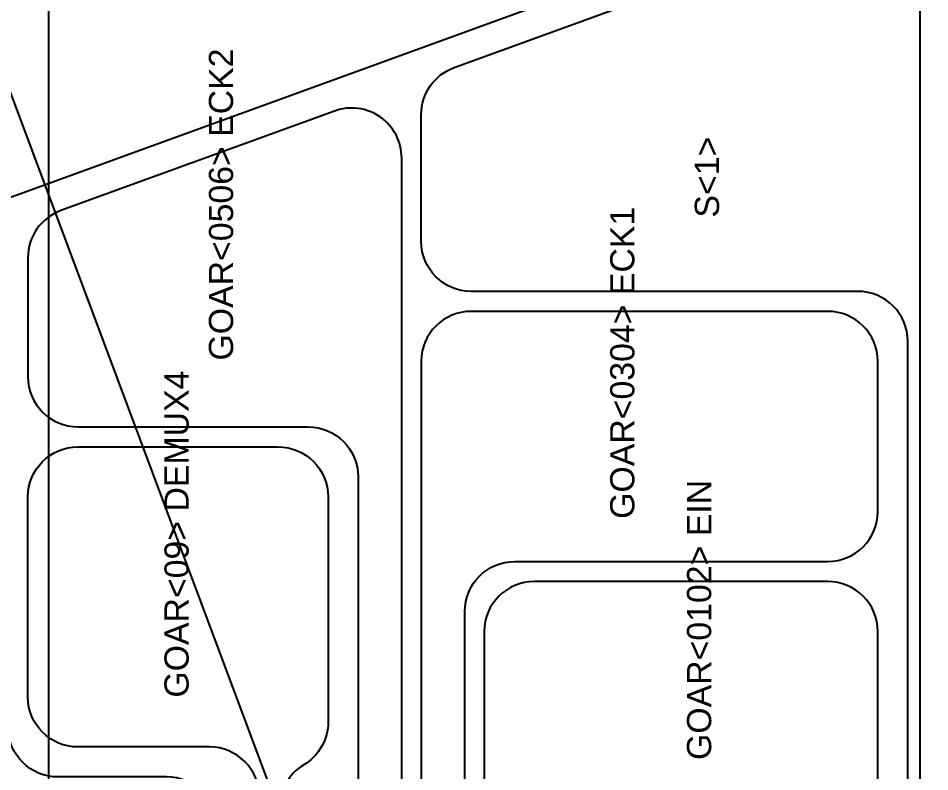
# Model space of a CAD drawing. Extents: x 10 to 206, y -65 to 73.
# Drawn here: x 57.115 to 58.026, y 34.636 to 35.389 of the extents above; entities that cross this region are included whole.
import ezdxf
from ezdxf.enums import TextEntityAlignment as Align

# ---------------------------------------------------------------- set-up
doc = ezdxf.new("R2010")
doc.units = 0
doc.header["$LTSCALE"] = 0.5
for name, color, linetype in [('01 Copper', 3, 'Continuous'), ('08 Dimension&pin assignment', 7, 'Continuous'), ('10 Punch', 2, 'Continuous')]:
    doc.layers.add(name, color=color, linetype=linetype)
doc.layers.add('14 OL name', color=220, linetype='Continuous', lineweight=0)
doc.styles.add('MBC_Arial_Font', font='arial.ttf')
doc.styles.get("Standard").update_dxf_attribs({"font": 'romans.shx', "width": 0.75, "bigfont": 'AllInOneBig.shx'})
doc.dimstyles.new('ISO-25', dxfattribs={"dimtxt": 0.5, "dimasz": 0.8, "dimexe": 0.1, "dimexo": 0.1, "dimgap": 0.1, "dimtad": 1, "dimdec": 3, "dimzin": 1, "dimdsep": 46, "dimtxsty": 'Standard', "dimcen": 0.5, "dimadec": 0, "dimazin": 0, "dimtfac": 1, "dimtdec": 3, "dimtmove": 0, "dimatfit": 3, "dimfxl": 0, "dimarcsym": 0})

# ---------------------------------------------------------------- blocks, each defined once
blk = doc.blocks.new('*D626')
at = {"layer": '08 Dimension&pin assignment', "color": 0, "lineweight": -2, "transparency": 16777216}
for p, q in [((47.83446, 43.08346), (54.20232, 43.08346)), ((54.20232, 43.08346), (56.60146, 36.6674)), ((58.63286, 31.23478), (56.88165, 35.91808)), ((58.91306, 30.48545), (59.19325, 29.73613))]:
    blk.add_line(p, q, dxfattribs=at)
at = {"layer": '08 Dimension&pin assignment', "color": 0, "transparency": 16777216}
for points in [[(56.72635, 36.7141), (56.47657, 36.62071), (56.88165, 35.91808)], [(59.03794, 30.53215), (58.78817, 30.43876), (58.63286, 31.23478)]]:
    blk.add_solid(points, dxfattribs=at)
at = {"layer": '08 Dimension&pin assignment', "color": 0, "transparency": 16777216, "insert": (50.96839, 43.56441), "char_height": 0.5, "attachment_point": 5}
blk.add_mtext('∅5.000(Tape NG hole)', dxfattribs=at)
blk = doc.blocks.new('*D629')
at = {"layer": '08 Dimension&pin assignment', "color": 0, "lineweight": -2, "transparency": 16777216}
for p, q in [((55.64226, 35.31245), (55.64226, 51.90143)), ((68.57226, 35.31245), (68.57226, 51.90143)), ((56.44226, 51.80143), (67.77226, 51.80143))]:
    blk.add_line(p, q, dxfattribs=at)
at = {"layer": '08 Dimension&pin assignment', "color": 0, "transparency": 16777216}
for points in [[(56.44226, 51.93476), (56.44226, 51.6681), (55.64226, 51.80143)], [(67.77226, 51.93476), (67.77226, 51.6681), (68.57226, 51.80143)]]:
    blk.add_solid(points, dxfattribs=at)
at = {"layer": '08 Dimension&pin assignment', "color": 0, "transparency": 16777216, "insert": (62.10726, 52.28238), "char_height": 0.5, "attachment_point": 5}
blk.add_mtext('12.930±0.1(Cutline)', dxfattribs=at)
blk = doc.blocks.new('*D632')
at = {"layer": '08 Dimension&pin assignment', "color": 0, "lineweight": -2, "transparency": 16777216}
for p, q in [((86.59476, 34.37643), (86.59476, 45.03289)), ((57.85726, 33.57643), (86.69476, 33.57643)), ((79.69476, 33.57643), (86.69476, 33.57643)), ((86.59476, 32.77643), (86.59476, 31.97643))]:
    blk.add_line(p, q, dxfattribs=at)
at = {"layer": '08 Dimension&pin assignment', "color": 0, "transparency": 16777216}
for points in [[(86.46142, 34.37643), (86.72809, 34.37643), (86.59476, 33.57643)], [(86.46142, 32.77643), (86.72809, 32.77643), (86.59476, 33.57643)]]:
    blk.add_solid(points, dxfattribs=at)
at = {"layer": '08 Dimension&pin assignment', "color": 0, "transparency": 16777216, "insert": (86.1138, 41.08468), "char_height": 0.5, "attachment_point": 5, "rotation": 90}
blk.add_mtext('0%%P1(%%C5mm Tape NG Hole)', dxfattribs=at)
blk = doc.blocks.new('*D639')
at = {"layer": '08 Dimension&pin assignment', "color": 0, "lineweight": -2, "transparency": 16777216}
for p, q in [((56.69226, 34.17643), (56.69226, 45.90143)), ((62.10726, 42.44643), (62.10726, 45.90143)), ((61.30726, 45.80143), (57.49226, 45.80143))]:
    blk.add_line(p, q, dxfattribs=at)
at = {"layer": '08 Dimension&pin assignment', "color": 0, "transparency": 16777216}
for points in [[(57.49226, 45.93476), (57.49226, 45.6681), (56.69226, 45.80143)], [(61.30726, 45.93476), (61.30726, 45.6681), (62.10726, 45.80143)]]:
    blk.add_solid(points, dxfattribs=at)
at = {"layer": '08 Dimension&pin assignment', "color": 0, "transparency": 16777216, "insert": (59.39976, 46.28238), "char_height": 0.5, "attachment_point": 5}
blk.add_mtext('5.415{\\A1;\\Fromans,bigfont|c128;%%P0.1\\Fromans,bigfont|c136;5\\Fromans,bigfont|c128;(\\Fromans,bigfont|c136;SR\\Fromans,bigfont|c128;)}', dxfattribs=at)
blk = doc.blocks.new('*D692')
at = {"layer": '08 Dimension&pin assignment', "color": 0, "lineweight": -2, "transparency": 16777216}
for p, q in [((57.14528, 33.94093), (57.14528, 43.86537)), ((67.06923, 33.94093), (67.06923, 43.86537)), ((57.94528, 43.76537), (66.26923, 43.76537)), ((67.06923, 43.76537), (78.71209, 43.76537))]:
    blk.add_line(p, q, dxfattribs=at)
at = {"layer": '08 Dimension&pin assignment', "color": 0, "transparency": 16777216}
for points in [[(57.94528, 43.8987), (57.94528, 43.63203), (57.14528, 43.76537)], [(66.26923, 43.63203), (66.26923, 43.8987), (67.06923, 43.76537)]]:
    blk.add_solid(points, dxfattribs=at)
at = {"layer": 'Defpoints', "color": 0, "transparency": 16777216}
for p in [(67.06923, 43.76537), (57.14528, 33.84093), (67.06923, 33.84093)]:
    blk.add_point(p, dxfattribs=at)
at = {"layer": '08 Dimension&pin assignment', "color": 0, "transparency": 16777216, "insert": (73.29066, 44.24632), "char_height": 0.5, "attachment_point": 5}
blk.add_mtext('{\\Fromans,chineset|c0;\\C2;9.9\\Fromans.shx,chineset.shx|c0;18*1.0006=9.9239508%%P0.005(I/L)}', dxfattribs=at)

msp = doc.modelspace()

# ---------------------------------------------------------------- linework, layer by layer
at = {"layer": '01 Copper'}
for points in [[(56.49225674, 32.19059536), (56.49225674, 34.9169437, -0.315298789), (56.55805473, 35.01091297), (57.91144554, 35.50350694, 0.171994243), (57.96299282, 35.54602662), (58.08261404, 35.74539532, 0.13593296), (58.09686474, 35.79684489), (58.09686474, 38.57693204)], [(58.18682874, 38.57693204), (58.18682874, 35.8204476, -0.13593296), (58.17257804, 35.76899803), (58.03005045, 35.53145205, 0.13593296), (58.01579974, 35.48000247), (58.01579974, 33.75092951), (58.00379974, 33.75092951), (58.00379974, 35.06642951, 0.414213562), (57.95379974, 35.11642951), (57.56750814, 35.11642951, -0.414213562), (57.51750814, 35.16642951), (57.51750814, 35.29318974, -0.315298789), (57.55040714, 35.34017437), (57.96153948, 35.48981431, 0.171994243), (58.01308676, 35.53233399), (58.15657804, 35.77148612, 0.13593296), (58.17082874, 35.82293569), (58.17082874, 38.57693204)], [(61.80758664, 33.65442951), (57.50798924, 33.65442951, -0.414213562), (57.49798924, 33.66442951), (57.49798924, 35.24968842, 0.520567051), (57.43088824, 35.29667305), (57.15736934, 35.19712031, 0.315298789), (57.12447034, 35.15013568), (57.12447034, 35.03101328, 0.414213562), (57.17447034, 34.98101328), (57.40447034, 34.98101328, -0.414213562), (57.45447034, 34.93101328), (57.45447034, 33.65342951, 0.414213562), (57.46447034, 33.64342951), (61.81958664, 33.64342951, 0.414213562)], [(62.01020814, 33.60442951), (57.31887584, 33.60442951, -0.414213562), (57.30887584, 33.61442951), (57.30887584, 34.32642951), (57.31287584, 34.37642951), (57.31287584, 34.58101328, 0.414213562), (57.26287584, 34.63101328), (57.15447034, 34.63101328, -0.414213562), (57.10447034, 34.68101328), (57.10447034, 35.10645925, 0.520567051), (57.03736934, 35.15344388), (56.83736934, 35.08064983, 0.315298789), (56.80447034, 35.0336652), (56.80447034, 34.65101328, 0.414213562), (56.85447034, 34.60101328), (57.24287584, 34.60101328, -0.414213562), (57.29287584, 34.55101328), (57.29287584, 34.37642951), (57.29687584, 34.32642951), (57.29687584, 33.60342951, 0.414213562), (57.30687584, 33.59342951), (62.02220814, 33.59342951, 0.414213562)], [(61.76706234, 33.67942951), (57.57102704, 33.67942951, -0.414213562), (57.56102704, 33.68942951), (57.56102704, 34.79642951, -0.414213562), (57.61102704, 34.84642951), (57.92379974, 34.84642951, 0.414213562), (57.97379974, 34.89642951), (57.97379974, 35.04642951, 0.414213562), (57.92379974, 35.09642951), (57.56750814, 35.09642951, 0.414213562), (57.51750814, 35.04642951), (57.51750814, 33.67842951, 0.414213562), (57.52750814, 33.66842951), (61.77906234, 33.66842951, 0.414213562)], [(61.98168384, 33.61842951), (57.36991364, 33.61842951, -0.414213562), (57.35991364, 33.62842951), (57.35991364, 34.32642951), (57.35591364, 34.37642951), (57.35591364, 34.61101328, 0.414213562), (57.30591364, 34.66101328), (57.17447034, 34.66101328, -0.414213562), (57.12447034, 34.71101328), (57.12447034, 34.91101328, -0.414213562), (57.17447034, 34.96101328), (57.37447034, 34.96101328, -0.414213562), (57.42447034, 34.91101328), (57.42447034, 34.68601328, -0.263466705), (57.40019199, 34.64313675, 0.263466705), (57.37591364, 34.60026022), (57.37591364, 34.37642951), (57.37191364, 34.32642951), (57.37191364, 33.63942951, 0.414213562), (57.38191364, 33.62942951), (61.96968384, 33.62942951, 0.414213562)], [(61.72653804, 33.70442951), (57.63406484, 33.70442951, -0.414213562), (57.62406484, 33.71442951), (57.62406484, 34.52642951, -0.414213562), (57.67406484, 34.57642951), (57.92379974, 34.57642951, 0.414213562), (57.97379974, 34.62642951), (57.97379974, 34.77642951, 0.414213562), (57.92379974, 34.82642951), (57.63054594, 34.82642951, 0.414213562), (57.58054594, 34.77642951), (57.58054594, 33.70342951, 0.414213562), (57.59054594, 33.69342951), (61.73853804, 33.69342951, 0.414213562)]]:
    msp.add_lwpolyline(points, format="xyb", dxfattribs=at)
at = {"layer": '10 Punch'}
msp.add_circle((57.75725674, 33.57642951), 2.5, dxfattribs=at)

# ---------------------------------------------------------------- texts
at = {"layer": '14 OL name', "color": 2, "style": 'MBC_Arial_Font'}
msp.add_text('GOAR<0506> ECK2', height=0.0242, rotation=90, dxfattribs=at).set_placement((57.3174256, 35.20324842), align=Align.MIDDLE_CENTER)
at = {"layer": '14 OL name', "style": 'MBC_Arial_Font'}
for s, p in [('S<1>', (57.80303531, 35.23059373)), ('GOAR<0304> ECK1', (57.71846469, 35.04500404)), ('GOAR<09> DEMUX4', (57.27300214, 34.87378153)), ('GOAR<0102> EIN', (57.79521741, 34.78799872))]:
    msp.add_text(s, height=0.0242, rotation=90, dxfattribs=at).set_placement(p, align=Align.MIDDLE_CENTER)

# ---------------------------------------------------------------- dimensions: what is measured, and where the dimension line sits
at = {"layer": '08 Dimension&pin assignment'}
dim = msp.add_linear_dim(base=(68.57225674, 51.80142951), p1=(55.64225674, 35.21245194), p2=(68.57225674, 35.21245194), text='<>±0.1(Cutline)', dimstyle='ISO-25', override={"dimadec": 3}, dxfattribs=at)
dim.commit()
dim.dimension.update_dxf_attribs({"geometry": '*D629', "text_midpoint": (62.10725674, 51.80142951), "dimtype": 160})
dim = msp.add_linear_dim(base=(56.69225674, 45.80142951), p1=(62.10725674, 42.34642951), p2=(56.69225674, 34.07642951), text='<>{\\A1;\\Fromans,bigfont|c128;%%P0.1\\Fromans,bigfont|c136;5\\Fromans,bigfont|c128;(\\Fromans,bigfont|c136;SR\\Fromans,bigfont|c128;)}', dimstyle='ISO-25', override={"dimzin": 8, "dimadec": 3}, dxfattribs=at)
dim.commit()
dim.dimension.update_dxf_attribs({"geometry": '*D639', "text_midpoint": (59.39975674, 46.28238189)})
dim = msp.add_linear_dim(base=(86.5947567431, 33.5764295119), p1=(79.5947567431, 33.5764295119), p2=(57.7572567431, 33.5764295119), angle=90, text='<>%%P1(%%C5mm Tape NG Hole)', dimstyle='ISO-25', override={"dimzin": 8, "dimadec": 3}, dxfattribs=at)
dim.commit()
dim.dimension.update_dxf_attribs({"geometry": '*D632', "text_midpoint": (86.5947567431, 41.0846795121), "dimtype": 160})
dim = msp.add_diameter_dim_2p(p1=(58.63286189, 31.23478145), p2=(56.8816516, 35.91807757), text='<>(Tape NG hole)', dimstyle='ISO-25', override={"dimtoh": 1, "dimadec": 3}, dxfattribs=at)
dim.commit()
dim.dimension.update_dxf_attribs({"geometry": '*D626', "text_midpoint": (50.96839343, 43.08346141), "dimtype": 163})
at = {"layer": '08 Dimension&pin assignment', "color": 2}
dim = msp.add_linear_dim(base=(67.0692321431, 43.7653682511), p1=(57.1452813431, 33.8409295119), p2=(67.0692321431, 33.8409295119), text='{\\Fromans,chineset|c0;\\C2;9.9\\Fromans.shx,chineset.shx|c0;18*1.0006=<>%%P0.005(I/L)}', dimstyle='ISO-25', override={"dimdec": 8, "dimzin": 8, "dimtxsty": 'Standard', "dimadec": 3}, dxfattribs=at)
dim.commit()
dim.dimension.update_dxf_attribs({"geometry": '*D692', "text_midpoint": (73.2906607145, 44.2463206321)})

doc.saveas('drawing.dxf')
